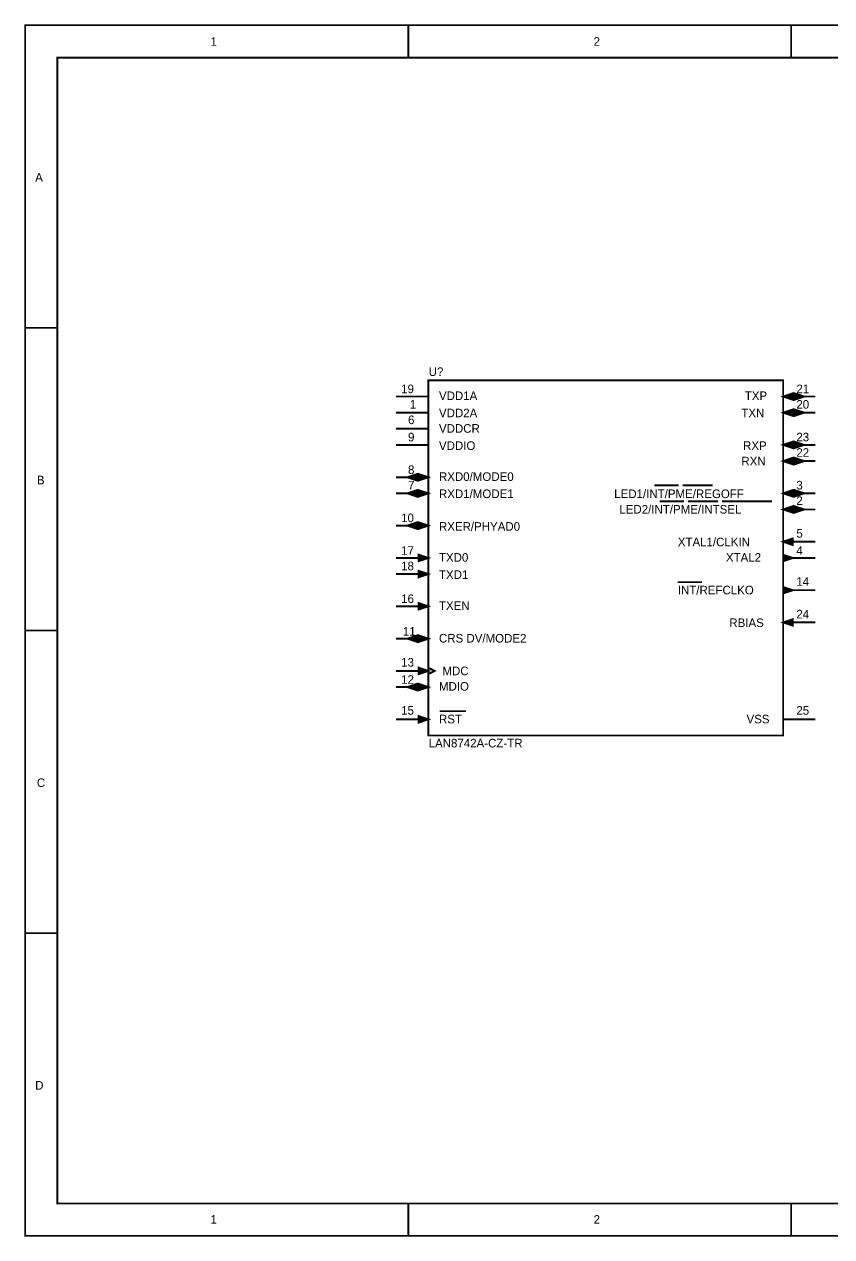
# Model space of a CAD drawing. Header units: inches. Extents: x 0 to 9.5, y -0.01 to 7.51.
# Drawn here: x 0 to 5, y -0.01 to 7.51 of the extents above; entities that cross this region are included whole.
import ezdxf

# ---------------------------------------------------------------- set-up
doc = ezdxf.new("R2010")
doc.units = ezdxf.units.IN
doc.header["$MEASUREMENT"] = 0
doc.layers.add('Sheet', color=255, linetype='Continuous')

msp = doc.modelspace()

# ---------------------------------------------------------------- linework, layer by layer
at = {"layer": 'Sheet'}
for points in [[(0.002, 7.5, 0.0118, 0.0118, 0), (9.4987, 7.5, 0.0118, 0.0118, 0), (9.4987, 0, 0.0118, 0.0118, 0), (0.002, 0, 0.0118, 0.0118, 0), (0.002, 7.5, 0.0118, 0.0118, 0)], [(0.002, 7.5, 0.0039, 0.0039, 0), (0.002, 0, 0.0039, 0.0039, 0), (9.4987, 0, 0.0039, 0.0039, 0), (9.4987, 7.5, 0.0039, 0.0039, 0), (0.002, 7.5, 0.0039, 0.0039, 0), (0.002, 7.5, 0.0039, 0.0039, 0)], [(0.2017, 7.2996, 0.0118, 0.0118, 0), (9.299, 7.2996, 0.0118, 0.0118, 0), (9.299, 0.1998, 0.0118, 0.0118, 0), (0.2017, 0.1998, 0.0118, 0.0118, 0), (0.2017, 7.2996, 0.0118, 0.0118, 0)], [(0.2017, 7.2996, 0.0039, 0.0039, 0), (0.2017, 0.1998, 0.0039, 0.0039, 0), (9.299, 0.1998, 0.0039, 0.0039, 0), (9.299, 7.2996, 0.0039, 0.0039, 0), (0.2017, 7.2996, 0.0039, 0.0039, 0), (0.2017, 7.2996, 0.0039, 0.0039, 0)], [(2.5008, 5.2994, 0.0118, 0.0118, 0), (4.7001, 5.2994, 0.0118, 0.0118, 0), (4.7001, 3.0995, 0.0118, 0.0118, 0), (2.5008, 3.0995, 0.0118, 0.0118, 0), (2.5008, 5.2994, 0.0118, 0.0118, 0)], [(2.5008, 5.2994, 0.0039, 0.0039, 0), (2.5008, 3.0995, 0.0039, 0.0039, 0), (4.7001, 3.0995, 0.0039, 0.0039, 0), (4.7001, 5.2994, 0.0039, 0.0039, 0), (2.5008, 5.2994, 0.0039, 0.0039, 0), (2.5008, 5.2994, 0.0039, 0.0039, 0)], [(4.76, 5.2195, 0.0118, 0.0118, 0), (4.7001, 5.1995, 0.0118, 0.0118, 0), (4.76, 5.1796, 0.0118, 0.0118, 0), (4.76, 5.2195, 0.0118, 0.0118, 0)], [(4.76, 5.2195, 0.0039, 0.0039, 0), (4.7001, 5.1995, 0.0039, 0.0039, 0), (4.76, 5.1796, 0.0039, 0.0039, 0), (4.76, 5.2195, 0.0039, 0.0039, 0)], [(4.7706, 5.2195, 0.0118, 0.0118, 0), (4.7706, 5.1796, 0.0118, 0.0118, 0), (4.8305, 5.1995, 0.0118, 0.0118, 0), (4.7706, 5.2195, 0.0118, 0.0118, 0)], [(4.7706, 5.2195, 0.0039, 0.0039, 0), (4.7706, 5.1796, 0.0039, 0.0039, 0), (4.8305, 5.1995, 0.0039, 0.0039, 0), (4.7706, 5.2195, 0.0039, 0.0039, 0)], [(4.76, 5.1196, 0.0118, 0.0118, 0), (4.7001, 5.0997, 0.0118, 0.0118, 0), (4.76, 5.0797, 0.0118, 0.0118, 0), (4.76, 5.1196, 0.0118, 0.0118, 0)], [(4.76, 5.1196, 0.0039, 0.0039, 0), (4.7001, 5.0997, 0.0039, 0.0039, 0), (4.76, 5.0797, 0.0039, 0.0039, 0), (4.76, 5.1196, 0.0039, 0.0039, 0)], [(4.7706, 5.1196, 0.0118, 0.0118, 0), (4.7706, 5.0797, 0.0118, 0.0118, 0), (4.8305, 5.0997, 0.0118, 0.0118, 0), (4.7706, 5.1196, 0.0118, 0.0118, 0)], [(4.7706, 5.1196, 0.0039, 0.0039, 0), (4.7706, 5.0797, 0.0039, 0.0039, 0), (4.8305, 5.0997, 0.0039, 0.0039, 0), (4.7706, 5.1196, 0.0039, 0.0039, 0)], [(4.76, 4.9199, 0.0118, 0.0118, 0), (4.7001, 4.8999, 0.0118, 0.0118, 0), (4.76, 4.8799, 0.0118, 0.0118, 0), (4.76, 4.9199, 0.0118, 0.0118, 0)], [(4.76, 4.9199, 0.0039, 0.0039, 0), (4.7001, 4.8999, 0.0039, 0.0039, 0), (4.76, 4.8799, 0.0039, 0.0039, 0), (4.76, 4.9199, 0.0039, 0.0039, 0)], [(4.7706, 4.9199, 0.0118, 0.0118, 0), (4.7706, 4.8799, 0.0118, 0.0118, 0), (4.8305, 4.8999, 0.0118, 0.0118, 0), (4.7706, 4.9199, 0.0118, 0.0118, 0)], [(4.7706, 4.9199, 0.0039, 0.0039, 0), (4.7706, 4.8799, 0.0039, 0.0039, 0), (4.8305, 4.8999, 0.0039, 0.0039, 0), (4.7706, 4.9199, 0.0039, 0.0039, 0)], [(4.76, 4.82, 0.0118, 0.0118, 0), (4.7001, 4.7994, 0.0118, 0.0118, 0), (4.76, 4.7794, 0.0118, 0.0118, 0), (4.76, 4.82, 0.0118, 0.0118, 0)], [(4.76, 4.82, 0.0039, 0.0039, 0), (4.7001, 4.7994, 0.0039, 0.0039, 0), (4.76, 4.7794, 0.0039, 0.0039, 0), (4.76, 4.82, 0.0039, 0.0039, 0)], [(4.7706, 4.82, 0.0118, 0.0118, 0), (4.7706, 4.7794, 0.0118, 0.0118, 0), (4.8305, 4.7994, 0.0118, 0.0118, 0), (4.7706, 4.82, 0.0118, 0.0118, 0)], [(4.7706, 4.82, 0.0039, 0.0039, 0), (4.7706, 4.7794, 0.0039, 0.0039, 0), (4.8305, 4.7994, 0.0039, 0.0039, 0), (4.7706, 4.82, 0.0039, 0.0039, 0)], [(2.4309, 4.7195, 0.0118, 0.0118, 0), (2.4309, 4.6795, 0.0118, 0.0118, 0), (2.371, 4.6995, 0.0118, 0.0118, 0), (2.4309, 4.7195, 0.0118, 0.0118, 0)], [(2.4309, 4.7195, 0.0039, 0.0039, 0), (2.4309, 4.6795, 0.0039, 0.0039, 0), (2.371, 4.6995, 0.0039, 0.0039, 0), (2.4309, 4.7195, 0.0039, 0.0039, 0)], [(2.4409, 4.7195, 0.0118, 0.0118, 0), (2.5008, 4.6995, 0.0118, 0.0118, 0), (2.4409, 4.6795, 0.0118, 0.0118, 0), (2.4409, 4.7195, 0.0118, 0.0118, 0)], [(2.4409, 4.7195, 0.0039, 0.0039, 0), (2.5008, 4.6995, 0.0039, 0.0039, 0), (2.4409, 4.6795, 0.0039, 0.0039, 0), (2.4409, 4.7195, 0.0039, 0.0039, 0)], [(2.4309, 4.6196, 0.0118, 0.0118, 0), (2.4309, 4.5796, 0.0118, 0.0118, 0), (2.371, 4.5996, 0.0118, 0.0118, 0), (2.4309, 4.6196, 0.0118, 0.0118, 0)], [(2.4309, 4.6196, 0.0039, 0.0039, 0), (2.4309, 4.5796, 0.0039, 0.0039, 0), (2.371, 4.5996, 0.0039, 0.0039, 0), (2.4309, 4.6196, 0.0039, 0.0039, 0)], [(2.4409, 4.6196, 0.0118, 0.0118, 0), (2.5008, 4.5996, 0.0118, 0.0118, 0), (2.4409, 4.5796, 0.0118, 0.0118, 0), (2.4409, 4.6196, 0.0118, 0.0118, 0)], [(2.4409, 4.6196, 0.0039, 0.0039, 0), (2.5008, 4.5996, 0.0039, 0.0039, 0), (2.4409, 4.5796, 0.0039, 0.0039, 0), (2.4409, 4.6196, 0.0039, 0.0039, 0)], [(4.76, 4.6196, 0.0118, 0.0118, 0), (4.7001, 4.5996, 0.0118, 0.0118, 0), (4.76, 4.5796, 0.0118, 0.0118, 0), (4.76, 4.6196, 0.0118, 0.0118, 0)], [(4.76, 4.6196, 0.0039, 0.0039, 0), (4.7001, 4.5996, 0.0039, 0.0039, 0), (4.76, 4.5796, 0.0039, 0.0039, 0), (4.76, 4.6196, 0.0039, 0.0039, 0)], [(4.7706, 4.6196, 0.0118, 0.0118, 0), (4.7706, 4.5796, 0.0118, 0.0118, 0), (4.8305, 4.5996, 0.0118, 0.0118, 0), (4.7706, 4.6196, 0.0118, 0.0118, 0)], [(4.7706, 4.6196, 0.0039, 0.0039, 0), (4.7706, 4.5796, 0.0039, 0.0039, 0), (4.8305, 4.5996, 0.0039, 0.0039, 0), (4.7706, 4.6196, 0.0039, 0.0039, 0)], [(4.76, 4.5197, 0.0118, 0.0118, 0), (4.7001, 4.4997, 0.0118, 0.0118, 0), (4.76, 4.4798, 0.0118, 0.0118, 0), (4.76, 4.5197, 0.0118, 0.0118, 0)], [(4.76, 4.5197, 0.0039, 0.0039, 0), (4.7001, 4.4997, 0.0039, 0.0039, 0), (4.76, 4.4798, 0.0039, 0.0039, 0), (4.76, 4.5197, 0.0039, 0.0039, 0)], [(4.7706, 4.5197, 0.0118, 0.0118, 0), (4.7706, 4.4798, 0.0118, 0.0118, 0), (4.8305, 4.4997, 0.0118, 0.0118, 0), (4.7706, 4.5197, 0.0118, 0.0118, 0)], [(4.7706, 4.5197, 0.0039, 0.0039, 0), (4.7706, 4.4798, 0.0039, 0.0039, 0), (4.8305, 4.4997, 0.0039, 0.0039, 0), (4.7706, 4.5197, 0.0039, 0.0039, 0)], [(2.4309, 4.4198, 0.0118, 0.0118, 0), (2.4309, 4.3799, 0.0118, 0.0118, 0), (2.371, 4.3999, 0.0118, 0.0118, 0), (2.4309, 4.4198, 0.0118, 0.0118, 0)], [(2.4309, 4.4198, 0.0039, 0.0039, 0), (2.4309, 4.3799, 0.0039, 0.0039, 0), (2.371, 4.3999, 0.0039, 0.0039, 0), (2.4309, 4.4198, 0.0039, 0.0039, 0)], [(2.4409, 4.4198, 0.0118, 0.0118, 0), (2.5008, 4.3999, 0.0118, 0.0118, 0), (2.4409, 4.3799, 0.0118, 0.0118, 0), (2.4409, 4.4198, 0.0118, 0.0118, 0)], [(2.4409, 4.4198, 0.0039, 0.0039, 0), (2.5008, 4.3999, 0.0039, 0.0039, 0), (2.4409, 4.3799, 0.0039, 0.0039, 0), (2.4409, 4.4198, 0.0039, 0.0039, 0)], [(4.76, 4.32, 0.0118, 0.0118, 0), (4.7001, 4.3, 0.0118, 0.0118, 0), (4.76, 4.28, 0.0118, 0.0118, 0), (4.76, 4.32, 0.0118, 0.0118, 0)], [(4.76, 4.32, 0.0039, 0.0039, 0), (4.7001, 4.3, 0.0039, 0.0039, 0), (4.76, 4.28, 0.0039, 0.0039, 0), (4.76, 4.32, 0.0039, 0.0039, 0)], [(2.4409, 4.2194, 0.0118, 0.0118, 0), (2.5008, 4.1994, 0.0118, 0.0118, 0), (2.4409, 4.1795, 0.0118, 0.0118, 0), (2.4409, 4.2194, 0.0118, 0.0118, 0)], [(2.4409, 4.2194, 0.0039, 0.0039, 0), (2.5008, 4.1994, 0.0039, 0.0039, 0), (2.4409, 4.1795, 0.0039, 0.0039, 0), (2.4409, 4.2194, 0.0039, 0.0039, 0)], [(4.76, 4.1994, 0.0118, 0.0118, 0), (4.7001, 4.2194, 0.0118, 0.0118, 0), (4.7001, 4.1795, 0.0118, 0.0118, 0), (4.76, 4.1994, 0.0118, 0.0118, 0)], [(4.76, 4.1994, 0.0039, 0.0039, 0), (4.7001, 4.2194, 0.0039, 0.0039, 0), (4.7001, 4.1795, 0.0039, 0.0039, 0), (4.76, 4.1994, 0.0039, 0.0039, 0)], [(2.4409, 4.1195, 0.0118, 0.0118, 0), (2.5008, 4.0996, 0.0118, 0.0118, 0), (2.4409, 4.0796, 0.0118, 0.0118, 0), (2.4409, 4.1195, 0.0118, 0.0118, 0)], [(2.4409, 4.1195, 0.0039, 0.0039, 0), (2.5008, 4.0996, 0.0039, 0.0039, 0), (2.4409, 4.0796, 0.0039, 0.0039, 0), (2.4409, 4.1195, 0.0039, 0.0039, 0)], [(4.76, 3.9997, 0.0118, 0.0118, 0), (4.7001, 4.0197, 0.0118, 0.0118, 0), (4.7001, 3.9797, 0.0118, 0.0118, 0), (4.76, 3.9997, 0.0118, 0.0118, 0)], [(4.76, 3.9997, 0.0039, 0.0039, 0), (4.7001, 4.0197, 0.0039, 0.0039, 0), (4.7001, 3.9797, 0.0039, 0.0039, 0), (4.76, 3.9997, 0.0039, 0.0039, 0)], [(2.4409, 3.9198, 0.0118, 0.0118, 0), (2.5008, 3.8998, 0.0118, 0.0118, 0), (2.4409, 3.8798, 0.0118, 0.0118, 0), (2.4409, 3.9198, 0.0118, 0.0118, 0)], [(2.4409, 3.9198, 0.0039, 0.0039, 0), (2.5008, 3.8998, 0.0039, 0.0039, 0), (2.4409, 3.8798, 0.0039, 0.0039, 0), (2.4409, 3.9198, 0.0039, 0.0039, 0)], [(4.76, 3.8199, 0.0118, 0.0118, 0), (4.7001, 3.7999, 0.0118, 0.0118, 0), (4.76, 3.78, 0.0118, 0.0118, 0), (4.76, 3.8199, 0.0118, 0.0118, 0)], [(4.76, 3.8199, 0.0039, 0.0039, 0), (4.7001, 3.7999, 0.0039, 0.0039, 0), (4.76, 3.78, 0.0039, 0.0039, 0), (4.76, 3.8199, 0.0039, 0.0039, 0)], [(2.4309, 3.7194, 0.0118, 0.0118, 0), (2.4309, 3.6794, 0.0118, 0.0118, 0), (2.371, 3.6994, 0.0118, 0.0118, 0), (2.4309, 3.7194, 0.0118, 0.0118, 0)], [(2.4309, 3.7194, 0.0039, 0.0039, 0), (2.4309, 3.6794, 0.0039, 0.0039, 0), (2.371, 3.6994, 0.0039, 0.0039, 0), (2.4309, 3.7194, 0.0039, 0.0039, 0)], [(2.4409, 3.7194, 0.0118, 0.0118, 0), (2.5008, 3.6994, 0.0118, 0.0118, 0), (2.4409, 3.6794, 0.0118, 0.0118, 0), (2.4409, 3.7194, 0.0118, 0.0118, 0)], [(2.4409, 3.7194, 0.0039, 0.0039, 0), (2.5008, 3.6994, 0.0039, 0.0039, 0), (2.4409, 3.6794, 0.0039, 0.0039, 0), (2.4409, 3.7194, 0.0039, 0.0039, 0)], [(2.4409, 3.5196, 0.0118, 0.0118, 0), (2.5008, 3.4996, 0.0118, 0.0118, 0), (2.4409, 3.4797, 0.0118, 0.0118, 0), (2.4409, 3.5196, 0.0118, 0.0118, 0)], [(2.4409, 3.5196, 0.0039, 0.0039, 0), (2.5008, 3.4996, 0.0039, 0.0039, 0), (2.4409, 3.4797, 0.0039, 0.0039, 0), (2.4409, 3.5196, 0.0039, 0.0039, 0)], [(2.4309, 3.4197, 0.0118, 0.0118, 0), (2.4309, 3.3798, 0.0118, 0.0118, 0), (2.371, 3.3998, 0.0118, 0.0118, 0), (2.4309, 3.4197, 0.0118, 0.0118, 0)], [(2.4309, 3.4197, 0.0039, 0.0039, 0), (2.4309, 3.3798, 0.0039, 0.0039, 0), (2.371, 3.3998, 0.0039, 0.0039, 0), (2.4309, 3.4197, 0.0039, 0.0039, 0)], [(2.4409, 3.4197, 0.0118, 0.0118, 0), (2.5008, 3.3998, 0.0118, 0.0118, 0), (2.4409, 3.3798, 0.0118, 0.0118, 0), (2.4409, 3.4197, 0.0118, 0.0118, 0)], [(2.4409, 3.4197, 0.0039, 0.0039, 0), (2.5008, 3.3998, 0.0039, 0.0039, 0), (2.4409, 3.3798, 0.0039, 0.0039, 0), (2.4409, 3.4197, 0.0039, 0.0039, 0)], [(2.4409, 3.22, 0.0118, 0.0118, 0), (2.5008, 3.2, 0.0118, 0.0118, 0), (2.4409, 3.1794, 0.0118, 0.0118, 0), (2.4409, 3.22, 0.0118, 0.0118, 0)], [(2.4409, 3.22, 0.0039, 0.0039, 0), (2.5008, 3.2, 0.0039, 0.0039, 0), (2.4409, 3.1794, 0.0039, 0.0039, 0), (2.4409, 3.22, 0.0039, 0.0039, 0)]]:
    msp.add_lwpolyline(points, format="xyseb", close=True, dxfattribs=at)
for points in [[(0.002, 7.5, 0.0118, 0.0118, 0), (0.2017, 7.5, 0.0118, 0.0118, 0)], [(2.3763, 7.5, 0.0118, 0.0118, 0), (2.3763, 7.2996, 0.0118, 0.0118, 0)], [(4.75, 7.5, 0.0118, 0.0118, 0), (4.75, 7.2996, 0.0118, 0.0118, 0)], [(0.002, 5.625, 0.0118, 0.0118, 0), (0.2017, 5.625, 0.0118, 0.0118, 0)], [(2.5008, 5.1995, 0.0118, 0.0118, 0), (2.3011, 5.1995, 0.0118, 0.0118, 0)], [(4.7001, 5.1995, 0.0118, 0.0118, 0), (4.9004, 5.1995, 0.0118, 0.0118, 0)], [(2.5008, 5.0997, 0.0118, 0.0118, 0), (2.3011, 5.0997, 0.0118, 0.0118, 0)], [(4.7001, 5.0997, 0.0118, 0.0118, 0), (4.9004, 5.0997, 0.0118, 0.0118, 0)], [(2.5008, 4.9998, 0.0118, 0.0118, 0), (2.3011, 4.9998, 0.0118, 0.0118, 0)], [(2.5008, 4.8999, 0.0118, 0.0118, 0), (2.3011, 4.8999, 0.0118, 0.0118, 0)], [(4.7001, 4.8999, 0.0118, 0.0118, 0), (4.9004, 4.8999, 0.0118, 0.0118, 0)], [(4.7001, 4.7994, 0.0118, 0.0118, 0), (4.9004, 4.7994, 0.0118, 0.0118, 0)], [(2.5008, 4.6995, 0.0118, 0.0118, 0), (2.3011, 4.6995, 0.0118, 0.0118, 0)], [(2.5008, 4.5996, 0.0118, 0.0118, 0), (2.3011, 4.5996, 0.0118, 0.0118, 0)], [(3.9319, 4.6495, 0.0118, 0.0118, 0), (3.902, 4.6495, 0.0118, 0.0118, 0)], [(3.9972, 4.6495, 0.0118, 0.0118, 0), (3.9319, 4.6495, 0.0118, 0.0118, 0)], [(4.0524, 4.6495, 0.0118, 0.0118, 0), (3.9972, 4.6495, 0.0118, 0.0118, 0)], [(4.1276, 4.6495, 0.0118, 0.0118, 0), (4.077, 4.6495, 0.0118, 0.0118, 0)], [(4.2075, 4.6495, 0.0118, 0.0118, 0), (4.1276, 4.6495, 0.0118, 0.0118, 0)], [(4.2628, 4.6495, 0.0118, 0.0118, 0), (4.2075, 4.6495, 0.0118, 0.0118, 0)], [(4.7001, 4.5996, 0.0118, 0.0118, 0), (4.9004, 4.5996, 0.0118, 0.0118, 0)], [(3.9652, 4.5497, 0.0118, 0.0118, 0), (3.9353, 4.5497, 0.0118, 0.0118, 0)], [(4.0304, 4.5497, 0.0118, 0.0118, 0), (3.9652, 4.5497, 0.0118, 0.0118, 0)], [(4.0857, 4.5497, 0.0118, 0.0118, 0), (4.0304, 4.5497, 0.0118, 0.0118, 0)], [(4.1609, 4.5497, 0.0118, 0.0118, 0), (4.111, 4.5497, 0.0118, 0.0118, 0)], [(4.2415, 4.5497, 0.0118, 0.0118, 0), (4.1609, 4.5497, 0.0118, 0.0118, 0)], [(4.296, 4.5497, 0.0118, 0.0118, 0), (4.2415, 4.5497, 0.0118, 0.0118, 0)], [(4.3513, 4.5497, 0.0118, 0.0118, 0), (4.3213, 4.5497, 0.0118, 0.0118, 0)], [(4.4165, 4.5497, 0.0118, 0.0118, 0), (4.3513, 4.5497, 0.0118, 0.0118, 0)], [(4.4718, 4.5497, 0.0118, 0.0118, 0), (4.4165, 4.5497, 0.0118, 0.0118, 0)], [(4.5217, 4.5497, 0.0118, 0.0118, 0), (4.4718, 4.5497, 0.0118, 0.0118, 0)], [(4.5769, 4.5497, 0.0118, 0.0118, 0), (4.5217, 4.5497, 0.0118, 0.0118, 0)], [(4.6302, 4.5497, 0.0118, 0.0118, 0), (4.5769, 4.5497, 0.0118, 0.0118, 0)], [(4.7001, 4.4997, 0.0118, 0.0118, 0), (4.9004, 4.4997, 0.0118, 0.0118, 0)], [(2.5008, 4.3999, 0.0118, 0.0118, 0), (2.3011, 4.3999, 0.0118, 0.0118, 0)], [(4.7001, 4.3, 0.0118, 0.0118, 0), (4.9004, 4.3, 0.0118, 0.0118, 0)], [(2.5008, 4.1994, 0.0118, 0.0118, 0), (2.3011, 4.1994, 0.0118, 0.0118, 0)], [(4.7001, 4.1994, 0.0118, 0.0118, 0), (4.9004, 4.1994, 0.0118, 0.0118, 0)], [(2.5008, 4.0996, 0.0118, 0.0118, 0), (2.3011, 4.0996, 0.0118, 0.0118, 0)], [(4.077, 4.0496, 0.0118, 0.0118, 0), (4.0471, 4.0496, 0.0118, 0.0118, 0)], [(4.1423, 4.0496, 0.0118, 0.0118, 0), (4.077, 4.0496, 0.0118, 0.0118, 0)], [(4.1975, 4.0496, 0.0118, 0.0118, 0), (4.1423, 4.0496, 0.0118, 0.0118, 0)], [(4.7001, 3.9997, 0.0118, 0.0118, 0), (4.9004, 3.9997, 0.0118, 0.0118, 0)], [(2.5008, 3.8998, 0.0118, 0.0118, 0), (2.3011, 3.8998, 0.0118, 0.0118, 0)], [(0.002, 3.75, 0.0118, 0.0118, 0), (0.2017, 3.75, 0.0118, 0.0118, 0)], [(4.7001, 3.7999, 0.0118, 0.0118, 0), (4.9004, 3.7999, 0.0118, 0.0118, 0)], [(2.5008, 3.6994, 0.0118, 0.0118, 0), (2.3011, 3.6994, 0.0118, 0.0118, 0)], [(2.5008, 3.4996, 0.0118, 0.0118, 0), (2.3011, 3.4996, 0.0118, 0.0118, 0)], [(2.5008, 3.5196, 0.0118, 0.0118, 0), (2.5407, 3.4996, 0.0118, 0.0118, 0), (2.5008, 3.4797, 0.0118, 0.0118, 0)], [(2.5008, 3.3998, 0.0118, 0.0118, 0), (2.3011, 3.3998, 0.0118, 0.0118, 0)], [(2.6313, 3.25, 0.0118, 0.0118, 0), (2.5707, 3.25, 0.0118, 0.0118, 0)], [(2.6812, 3.25, 0.0118, 0.0118, 0), (2.6313, 3.25, 0.0118, 0.0118, 0)], [(2.7344, 3.25, 0.0118, 0.0118, 0), (2.6812, 3.25, 0.0118, 0.0118, 0)], [(2.5008, 3.2, 0.0118, 0.0118, 0), (2.3011, 3.2, 0.0118, 0.0118, 0)], [(4.7001, 3.2, 0.0118, 0.0118, 0), (4.9004, 3.2, 0.0118, 0.0118, 0)], [(0.002, 1.875, 0.0118, 0.0118, 0), (0.2017, 1.875, 0.0118, 0.0118, 0)], [(2.3763, 0, 0.0118, 0.0118, 0), (2.3763, 0.1998, 0.0118, 0.0118, 0)], [(4.75, 0, 0.0118, 0.0118, 0), (4.75, 0.1998, 0.0118, 0.0118, 0)]]:
    msp.add_lwpolyline(points, format="xyseb", dxfattribs=at)
for points in [[(4.7619, 5.2227), (4.6938, 5.2), (4.7619, 5.1773)], [(4.768, 5.1773), (4.8362, 5.2), (4.768, 5.2227)], [(4.7619, 5.1227), (4.6938, 5.1), (4.7619, 5.0773)], [(4.768, 5.0773), (4.8362, 5.1), (4.768, 5.1227)], [(4.7619, 4.9227), (4.6938, 4.9), (4.7619, 4.8773)], [(4.768, 4.8773), (4.8362, 4.9), (4.768, 4.9227)], [(4.7619, 4.8227), (4.6938, 4.8), (4.7619, 4.7773)], [(4.768, 4.7773), (4.8362, 4.8), (4.768, 4.8227)], [(2.432, 4.7227), (2.3638, 4.7), (2.432, 4.6773)], [(2.4381, 4.6773), (2.5062, 4.7), (2.4381, 4.7227)], [(2.432, 4.6227), (2.3638, 4.6), (2.432, 4.5773)], [(2.4381, 4.5773), (2.5062, 4.6), (2.4381, 4.6227)], [(4.7619, 4.6227), (4.6938, 4.6), (4.7619, 4.5773)], [(4.768, 4.5773), (4.8362, 4.6), (4.768, 4.6227)], [(4.7619, 4.5227), (4.6938, 4.5), (4.7619, 4.4773)], [(4.768, 4.4773), (4.8362, 4.5), (4.768, 4.5227)], [(2.432, 4.4227), (2.3638, 4.4), (2.432, 4.3773)], [(2.4381, 4.3773), (2.5062, 4.4), (2.4381, 4.4227)], [(4.7619, 4.3227), (4.6938, 4.3), (4.7619, 4.2773)], [(2.4381, 4.1773), (2.5062, 4.2), (2.4381, 4.2227)], [(4.6981, 4.1773), (4.7662, 4.2), (4.6981, 4.2227)], [(2.4381, 4.0773), (2.5062, 4.1), (2.4381, 4.1227)], [(4.6981, 3.9773), (4.7662, 4), (4.6981, 4.0227)], [(2.4381, 3.8773), (2.5062, 3.9), (2.4381, 3.9227)], [(4.7619, 3.8227), (4.6938, 3.8), (4.7619, 3.7773)], [(2.432, 3.7227), (2.3638, 3.7), (2.432, 3.6773)], [(2.4381, 3.6773), (2.5062, 3.7), (2.4381, 3.7227)], [(2.4381, 3.4773), (2.5062, 3.5), (2.4381, 3.5227)], [(2.432, 3.4227), (2.3638, 3.4), (2.432, 3.3773)], [(2.4381, 3.3773), (2.5062, 3.4), (2.4381, 3.4227)], [(2.4381, 3.1773), (2.5062, 3.2), (2.4381, 3.2227)]]:
    msp.add_solid(points, dxfattribs=at)

# ---------------------------------------------------------------- texts
for s, height, p in [('1', 0.0533, (1.1502, 7.3722)), ('2', 0.0533, (3.5252, 7.3722)), ('A', 0.0533, (0.0639, 6.5305)), ('U?', 0.05327, (2.5028, 5.3267)), ('19', 0.05327, (2.3324, 5.2202)), ('21', 0.05327, (4.782, 5.2202)), ('VDD1A', 0.05327, (2.5667, 5.1776)), ('TXP', 0.05327, (4.4624, 5.1776)), ('1', 0.0533, (2.3857, 5.1243)), ('VDD2A', 0.05327, (2.5667, 5.071)), ('TXN', 0.05327, (4.4411, 5.071)), ('20', 0.05327, (4.782, 5.1243)), ('6', 0.0533, (2.375, 5.0284)), ('9', 0.0533, (2.375, 4.9219)), ('VDDCR', 0.05327, (2.5667, 4.9751)), ('23', 0.05327, (4.782, 4.9219)), ('VDDIO', 0.05327, (2.5667, 4.8686)), ('RXP', 0.05327, (4.4518, 4.8686)), ('RXN', 0.05327, (4.4411, 4.7727)), ('22', 0.05327, (4.782, 4.826)), ('8', 0.0533, (2.375, 4.7195)), ('RXD0/MODE0', 0.05327, (2.5667, 4.6768)), ('B', 0.0533, (0.0746, 4.6555)), ('7', 0.0533, (2.375, 4.6236)), ('3', 0.0533, (4.782, 4.6236)), ('RXD1/MODE1', 0.05327, (2.5667, 4.5703)), ('LED1/INT/PME/REGOFF', 0.053267, (3.653, 4.5703)), ('LED2/INT/PME/INTSEL', 0.053267, (3.685, 4.4744)), ('2', 0.0533, (4.782, 4.5277)), ('10', 0.05327, (2.3324, 4.4212)), ('RXER/PHYAD0', 0.053267, (2.5667, 4.3679)), ('5', 0.0533, (4.782, 4.3253)), ('XTAL1/CLKIN', 0.053267, (4.0471, 4.272)), ('17', 0.05327, (2.3324, 4.2188)), ('TXD0', 0.05327, (2.5667, 4.1761)), ('XTAL2', 0.05327, (4.3453, 4.1761)), ('4', 0.0533, (4.782, 4.2188)), ('18', 0.05327, (2.3324, 4.1229)), ('TXD1', 0.05327, (2.5667, 4.0696)), ('14', 0.05327, (4.782, 4.027)), ('INT/REFCLKO', 0.053267, (4.0471, 3.9737)), ('16', 0.05327, (2.3324, 3.9205)), ('TXEN', 0.05327, (2.5667, 3.8778)), ('24', 0.05327, (4.782, 3.8246)), ('11', 0.05327, (2.343, 3.718)), ('RBIAS', 0.05327, (4.3666, 3.7713)), ('CRS DV/MODE2', 0.053267, (2.5667, 3.6754)), ('13', 0.05327, (2.3324, 3.5263)), ('12', 0.05327, (2.3324, 3.4197)), ('MDC', 0.05327, (2.588, 3.473)), ('MDIO', 0.05327, (2.5667, 3.3771)), ('15', 0.05327, (2.3324, 3.228)), ('25', 0.05327, (4.782, 3.228)), ('RST', 0.05327, (2.5667, 3.1747)), ('VSS', 0.05327, (4.4731, 3.1747)), ('LAN8742A-CZ-TR', 0.053267, (2.5028, 3.0256)), ('C', 0.0533, (0.0746, 2.7805)), ('D', 0.0533, (0.0639, 0.9055)), ('1', 0.0533, (1.1502, 0.0746)), ('2', 0.0533, (3.5252, 0.0746))]:
    msp.add_text(s, height=height, dxfattribs=at).set_placement(p)

doc.saveas('drawing.dxf')
